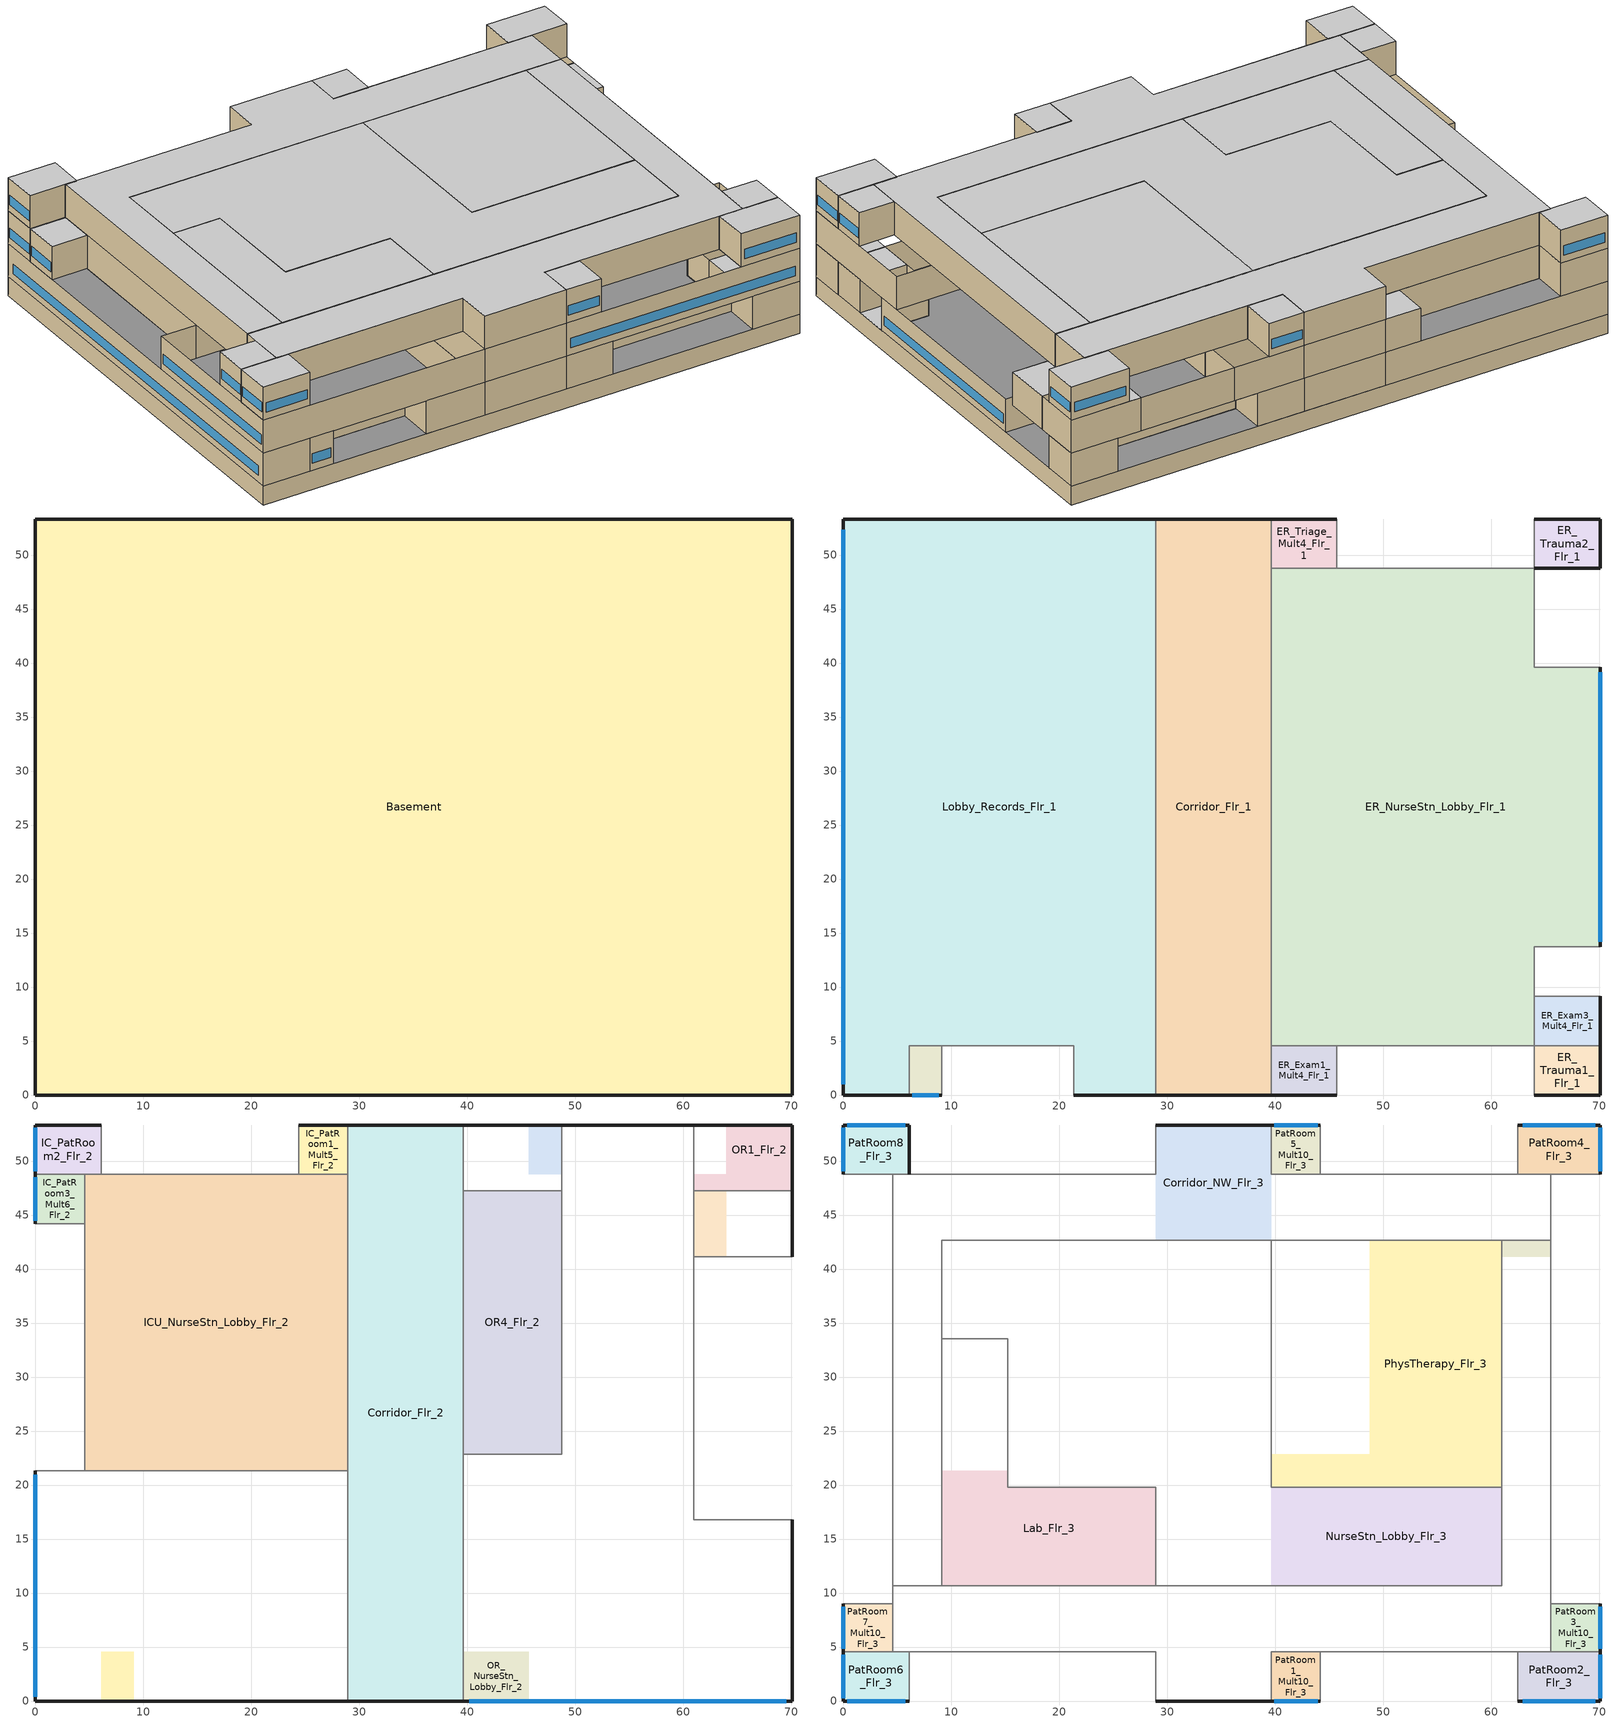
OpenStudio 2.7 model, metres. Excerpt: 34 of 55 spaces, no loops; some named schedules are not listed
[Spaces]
Basement
 floor ground: 70.1,53.34 70.1,0 0,0 0,53.34 z-2.44
 wall ground: 0,53.34 0,0 70.1,0 70.1,53.34 0,53.34 z-2.44:0
 ceiling adiabatic (Typical Interior Wall): 70.1,9.14 70.1,13.72 64.01,13.72 64.01,9.14 z0
Lobby_Records_Flr_1
 floor adiabatic (Typical Interior Wall): 28.96,53.34 28.96,0 21.34,0 21.34,4.57 6.1,4.57 6.1,0 0,0 0,53.34 z0
 wall outside: 28.96,53.34 0,53.34 0,0 6.1,0 / 21.34,0 28.96,0 z0:4.27
 wall to Corridor_Flr_1: 28.96,0 28.96,53.34 z0:4.27
 wall adiabatic (Typical Interior Wall): 9.14,4.57 21.34,4.57 21.34,0 z0:4.27
 wall to Office1_Mult4_Flr_1: 6.1,0 6.1,4.57 9.14,4.57 z0:4.27
 window: 0,52.34 0,1 z0.91:2.14
 ceiling adiabatic (Typical Interior Wall): 4.57,44.2 4.57,48.77 0,48.77 0,44.2 z4.27
Office1_Mult4_Flr_1
 floor adiabatic (Typical Interior Wall): 9.14,4.57 9.14,0 6.1,0 6.1,4.57 z0
 wall outside: 6.1,0 9.14,0 z0:4.27
 wall adiabatic (Typical Interior Wall): 9.14,0 9.14,4.57 z0:4.27
 window: 6.41,0 8.84,0 z0.91:2.14
 ceiling adiabatic (Typical Interior Wall): 9.14,0 9.14,4.57 6.1,4.57 6.1,0 z4.27
Corridor_Flr_1
 floor adiabatic (Typical Interior Wall): 39.62,53.34 39.62,0 28.96,0 28.96,53.34 z0
 wall outside: 28.96,0 39.62,0 / 39.62,53.34 28.96,53.34 z0:4.27
 wall to ER_Triage_Mult4_Flr_1: 39.62,48.77 39.62,53.34 z0:4.27
 wall to ER_NurseStn_Lobby_Flr_1: 39.62,4.57 39.62,48.77 z0:4.27
 wall to ER_Exam1_Mult4_Flr_1: 39.62,0 39.62,4.57 z0:4.27
ER_Exam1_Mult4_Flr_1
 floor adiabatic (Typical Interior Wall): 45.72,4.57 45.72,0 39.62,0 39.62,4.57 z0
 wall outside: 39.62,0 45.72,0 z0:4.27
 wall to ER_NurseStn_Lobby_Flr_1: 45.72,4.57 39.62,4.57 z0:4.27
 wall adiabatic (Typical Interior Wall): 45.72,0 45.72,4.57 z0:4.27
 ceiling adiabatic (Typical Interior Wall): 45.72,0 45.72,4.57 39.62,4.57 39.62,0 z4.27
ER_Trauma1_Flr_1
 floor adiabatic (Typical Interior Wall): 70.1,4.57 70.1,0 64.01,0 64.01,4.57 z0
 wall outside: 64.01,0 70.1,0 70.1,4.57 z0:4.27
 wall adiabatic (Typical Interior Wall): 64.01,4.57 64.01,0 z0:4.27
 wall to ER_Exam3_Mult4_Flr_1: 70.1,4.57 64.01,4.57 z0:4.27
 ceiling adiabatic (Typical Interior Wall): 70.1,0 70.1,4.57 64.01,4.57 64.01,0 z4.27
ER_NurseStn_Lobby_Flr_1
 floor adiabatic (Typical Interior Wall): 64.01,48.77 64.01,39.62 70.1,39.62 70.1,13.72 64.01,13.72 64.01,4.57 39.62,4.57 39.62,48.77 z0
 wall outside: 70.1,13.72 70.1,39.62 z0:4.27
 wall adiabatic (Typical Interior Wall): 64.01,9.14 64.01,13.72 70.1,13.72 / 45.72,4.57 64.01,4.57 / 70.1,39.62 64.01,39.62 64.01,48.77 45.72,48.77 z0:4.27
 wall to ER_Exam3_Mult4_Flr_1: 64.01,4.57 64.01,9.14 z0:4.27
 wall to ER_Triage_Mult4_Flr_1: 45.72,48.77 39.62,48.77 z0:4.27
 window: 70.1,14.2 70.1,39.14 z0.91:2.14
 ceiling adiabatic (Typical Interior Wall): 60.96,41.15 64.01,41.15 64.01,47.24 60.96,47.24 z4.27
ER_Exam3_Mult4_Flr_1
 floor adiabatic (Typical Interior Wall): 70.1,9.14 70.1,4.57 64.01,4.57 64.01,9.14 z0
 wall outside: 70.1,4.57 70.1,9.14 z0:4.27
 wall adiabatic (Typical Interior Wall): 70.1,9.14 64.01,9.14 z0:4.27
 ceiling adiabatic (Typical Interior Wall): 70.1,4.57 70.1,9.14 64.01,9.14 64.01,4.57 z4.27
ER_Triage_Mult4_Flr_1
 floor adiabatic (Typical Interior Wall): 45.72,53.34 45.72,48.77 39.62,48.77 39.62,53.34 z0
 wall outside: 45.72,53.34 39.62,53.34 z0:4.27
 wall adiabatic (Typical Interior Wall): 45.72,48.77 45.72,53.34 z0:4.27
 ceiling adiabatic (Typical Interior Wall): 45.72,48.77 45.72,53.34 39.62,53.34 39.62,48.77 z4.27
ER_Trauma2_Flr_1
 floor adiabatic (Typical Interior Wall): 70.1,53.34 70.1,48.77 64.01,48.77 64.01,53.34 z0
 wall outside: 64.01,48.77 70.1,48.77 70.1,53.34 64.01,53.34 z0:4.27
 wall adiabatic (Typical Interior Wall): 64.01,53.34 64.01,48.77 z0:4.27
 ceiling adiabatic (Typical Interior Wall): 70.1,48.77 70.1,53.34 64.01,53.34 64.01,48.77 z4.27
ICU_Flr_2
 floor adiabatic (Typical Interior Wall): 9.14,4.57 9.14,0 6.1,0 6.1,4.57 z4.27
 wall outside: 0,21.34 0,0 28.96,0 z4.27:8.53
 wall adiabatic (Typical Interior Wall): 4.57,21.34 0,21.34 z4.27:8.53
 wall to ICU_NurseStn_Lobby_Flr_2: 28.96,21.34 4.57,21.34 z4.27:8.53
 wall to Corridor_Flr_2: 28.96,0 28.96,21.34 z4.27:8.53
 window: 0,20.94 0,0.4 z5.18:6.4
 ceiling adiabatic (Typical Interior Wall): 6.1,0 6.1,4.57 0,4.57 0,0 z8.53
Corridor_Flr_2
 floor to Corridor_Flr_1: 39.62,53.34 39.62,0 28.96,0 28.96,53.34 z4.27
 wall outside: 39.62,53.34 28.96,53.34 / 28.96,0 39.62,0 z4.27:8.53
 wall to IC_PatRoom1_Mult5_Flr_2: 28.96,53.34 28.96,48.77 z4.27:8.53
 wall to OR3_Flr_2: 39.62,47.24 39.62,53.34 z4.27:8.53
 wall to OR4_Flr_2: 39.62,22.86 39.62,47.24 z4.27:8.53
 wall to OR_NurseStn_Lobby_Flr_2: 39.62,0 39.62,22.86 z4.27:8.53
 wall to ICU_NurseStn_Lobby_Flr_2: 28.96,48.77 28.96,21.34 z4.27:8.53
 ceiling adiabatic (Typical Interior Wall): 39.62,10.67 39.62,42.67 28.96,42.67 28.96,10.67 z8.53
OR_NurseStn_Lobby_Flr_2
 floor adiabatic (Typical Interior Wall): 45.72,4.57 45.72,0 39.62,0 39.62,4.57 z4.27
 wall outside: 39.62,0 70.1,0 70.1,16.76 / 60.96,53.34 48.77,53.34 z4.27:8.53
 wall to OR4_Flr_2: 48.77,47.24 48.77,22.86 39.62,22.86 z4.27:8.53
 wall to OR3_Flr_2: 48.77,53.34 48.77,47.24 z4.27:8.53
 wall to OR1_Flr_2: 60.96,47.24 60.96,53.34 z4.27:8.53
 wall to OR2_Mult5_Flr_2: 60.96,41.15 60.96,47.24 z4.27:8.53
 wall adiabatic (Typical Interior Wall): 70.1,16.76 60.96,16.76 60.96,41.15 z4.27:8.53
 window: 40.2,0 69.53,0 z5.18:6.4
 ceiling adiabatic (Typical Interior Wall): 70.1,0 70.1,4.57 62.48,4.57 62.48,0 z8.53
ICU_NurseStn_Lobby_Flr_2
 floor adiabatic (Typical Interior Wall): 28.96,48.77 28.96,21.34 4.57,21.34 4.57,48.77 z4.27
 wall adiabatic (Typical Interior Wall): 4.57,44.2 4.57,21.34 / 24.38,48.77 6.1,48.77 z4.27:8.53
 wall to IC_PatRoom3_Mult6_Flr_2: 4.57,48.77 4.57,44.2 z4.27:8.53
 wall to IC_PatRoom2_Flr_2: 6.1,48.77 4.57,48.77 z4.27:8.53
 wall to IC_PatRoom1_Mult5_Flr_2: 28.96,48.77 24.38,48.77 z4.27:8.53
 ceiling adiabatic (Typical Interior Wall): 28.96,21.34 28.96,42.67 9.14,42.67 9.14,33.53 15.24,33.53 15.24,21.34 z8.53
OR4_Flr_2
 floor adiabatic (Typical Interior Wall): 48.77,47.24 48.77,22.86 39.62,22.86 39.62,47.24 z4.27
 wall to OR3_Flr_2: 48.77,47.24 39.62,47.24 z4.27:8.53
 ceiling adiabatic (Typical Interior Wall): 48.77,42.67 48.77,47.24 39.62,47.24 39.62,42.67 z8.53
OR2_Mult5_Flr_2
 floor adiabatic (Typical Interior Wall): 64.01,47.24 64.01,41.15 60.96,41.15 60.96,47.24 z4.27
 wall outside: 70.1,41.15 70.1,47.24 z4.27:8.53
 wall to OR1_Flr_2: 70.1,47.24 60.96,47.24 z4.27:8.53
 wall adiabatic (Typical Interior Wall): 60.96,41.15 70.1,41.15 z4.27:8.53
 ceiling adiabatic (Typical Interior Wall): 70.1,41.15 70.1,47.24 65.53,47.24 65.53,41.15 z8.53
IC_PatRoom3_Mult6_Flr_2
 floor adiabatic (Typical Interior Wall): 4.57,48.77 4.57,44.2 0,44.2 0,48.77 z4.27
 wall outside: 0,48.77 0,44.2 z4.27:8.53
 wall to IC_PatRoom2_Flr_2: 4.57,48.77 0,48.77 z4.27:8.53
 wall adiabatic (Typical Interior Wall): 0,44.2 4.57,44.2 z4.27:8.53
 window: 0,48.49 0,44.47 z5.18:6.4
 ceiling adiabatic (Typical Interior Wall): 4.57,44.2 4.57,48.77 0,48.77 0,44.2 z8.53
OR3_Flr_2
 floor adiabatic (Typical Interior Wall): 45.72,53.34 48.77,53.34 48.77,48.77 45.72,48.77 z4.27
 wall outside: 48.77,53.34 39.62,53.34 z4.27:8.53
 ceiling adiabatic (Typical Interior Wall): 48.77,47.24 48.77,48.77 39.62,48.77 39.62,47.24 z8.53
OR1_Flr_2
 floor adiabatic (Typical Interior Wall): 64.01,53.34 70.1,53.34 70.1,48.77 64.01,48.77 z4.27; 70.1,48.77 70.1,47.24 64.01,47.24 64.01,48.77 z4.27; 64.01,48.77 64.01,47.24 60.96,47.24 60.96,48.77 z4.27
 wall outside: 70.1,47.24 70.1,53.34 60.96,53.34 z4.27:8.53
 ceiling adiabatic (Typical Interior Wall): 62.48,48.77 62.48,53.34 60.96,53.34 60.96,48.77 z8.53
IC_PatRoom2_Flr_2
 floor adiabatic (Typical Interior Wall): 6.1,53.34 6.1,48.77 0,48.77 0,53.34 z4.27
 wall outside: 6.1,53.34 0,53.34 0,48.77 z4.27:8.53
 wall adiabatic (Typical Interior Wall): 6.1,48.77 6.1,53.34 z4.27:8.53
 window: 0,53.07 0,49.04 z5.18:6.4
IC_PatRoom1_Mult5_Flr_2
 floor adiabatic (Typical Interior Wall): 28.96,53.34 28.96,48.77 24.38,48.77 24.38,53.34 z4.27
 wall outside: 28.96,53.34 24.38,53.34 z4.27:8.53
 wall adiabatic (Typical Interior Wall): 24.38,53.34 24.38,48.77 z4.27:8.53
 ceiling adiabatic (Typical Interior Wall): 28.96,48.77 28.96,53.34 24.38,53.34 24.38,48.77 z8.53
PatRoom6_Flr_3
 floor adiabatic (Typical Interior Wall): 6.1,4.57 6.1,0 0,0 0,4.57 z8.53
 wall outside: 0,4.57 0,0 6.1,0 z8.53:12.8
 wall to PatRoom7_Mult10_Flr_3: 4.57,4.57 0,4.57 z8.53:12.8
 wall to Corridor_SE_Flr_3: 6.1,4.57 4.57,4.57 z8.53:12.8
 wall adiabatic (Typical Interior Wall): 6.1,0 6.1,4.57 z8.53:12.8
 window: 0.37,0 5.73,0 / 0,4.3 0,0.27 z9.45:10.67
 ceiling to PatRoom6_Flr_4: 6.1,0 6.1,4.57 0,4.57 0,0 z12.8
Corridor_SE_Flr_3
 floor adiabatic (Typical Interior Wall): 65.53,42.67 65.53,41.15 60.96,41.15 60.96,42.67 z8.53
 wall outside: 28.96,0 39.62,0 z8.53:12.8
 wall to PatRoom1_Mult10_Flr_3: 39.62,0 39.62,4.57 44.2,4.57 z8.53:12.8
 wall adiabatic (Typical Interior Wall): 6.1,4.57 28.96,4.57 28.96,0 / 4.57,10.67 4.57,8.99 / 65.53,8.99 65.53,42.67 / 44.2,4.57 62.48,4.57 z8.53:12.8
 wall to PatRoom7_Mult10_Flr_3: 4.57,8.99 4.57,4.57 z8.53:12.8
 wall to Corridor_NW_Flr_3: 9.14,10.67 4.57,10.67 / 65.53,42.67 60.96,42.67 z8.53:12.8
 wall to Lab_Flr_3: 28.96,10.67 9.14,10.67 z8.53:12.8
 wall to NurseStn_Lobby_Flr_3: 60.96,19.81 60.96,10.67 28.96,10.67 z8.53:12.8
 wall to PhysTherapy_Flr_3: 60.96,42.67 60.96,19.81 z8.53:12.8
 wall to PatRoom3_Mult10_Flr_3: 65.53,4.57 65.53,8.99 z8.53:12.8
 wall to PatRoom2_Flr_3: 62.48,4.57 65.53,4.57 z8.53:12.8
 ceiling to Corridor_SE_Flr_4: 39.62,0 39.62,4.57 65.53,4.57 65.53,42.67 60.96,42.67 60.96,10.67 4.57,10.67 4.57,4.57 28.96,4.57 28.96,0 z12.8
PatRoom1_Mult10_Flr_3
 floor adiabatic (Typical Interior Wall): 44.2,4.57 44.2,0 39.62,0 39.62,4.57 z8.53
 wall outside: 39.62,0 44.2,0 z8.53:12.8
 wall adiabatic (Typical Interior Wall): 44.2,0 44.2,4.57 z8.53:12.8
 window: 39.9,0 43.92,0 z9.45:10.67
 ceiling to PatRoom1_Mult10_Flr_4: 44.2,0 44.2,4.57 39.62,4.57 39.62,0 z12.8
PatRoom2_Flr_3
 floor adiabatic (Typical Interior Wall): 70.1,4.57 70.1,0 62.48,0 62.48,4.57 z8.53
 wall outside: 62.48,0 70.1,0 70.1,4.57 z8.53:12.8
 wall adiabatic (Typical Interior Wall): 62.48,4.57 62.48,0 z8.53:12.8
 wall to PatRoom3_Mult10_Flr_3: 70.1,4.57 65.53,4.57 z8.53:12.8
 window: 62.94,0 69.65,0 / 70.1,0.27 70.1,4.3 z9.45:10.67
 ceiling to PatRoom2_Flr_4: 70.1,0 70.1,4.57 62.48,4.57 62.48,0 z12.8
PatRoom7_Mult10_Flr_3
 floor adiabatic (Typical Interior Wall): 4.57,8.99 4.57,4.57 0,4.57 0,8.99 z8.53
 wall outside: 0,8.99 0,4.57 z8.53:12.8
 wall adiabatic (Typical Interior Wall): 4.57,8.99 0,8.99 z8.53:12.8
 window: 0,8.73 0,4.84 z9.45:10.67
 ceiling to PatRoom7_Mult10_Flr_4: 4.57,4.57 4.57,8.99 0,8.99 0,4.57 z12.8
PatRoom3_Mult10_Flr_3
 floor adiabatic (Typical Interior Wall): 70.1,8.99 70.1,4.57 65.53,4.57 65.53,8.99 z8.53
 wall outside: 70.1,4.57 70.1,8.99 z8.53:12.8
 wall adiabatic (Typical Interior Wall): 70.1,8.99 65.53,8.99 z8.53:12.8
 window: 70.1,4.84 70.1,8.73 z9.45:10.67
 ceiling to PatRoom3_Mult10_Flr_4: 70.1,4.57 70.1,8.99 65.53,8.99 65.53,4.57 z12.8
Corridor_NW_Flr_3
 floor adiabatic (Typical Interior Wall): 39.62,53.34 39.62,42.67 28.96,42.67 28.96,53.34 z8.53
 wall outside: 39.62,53.34 28.96,53.34 z8.53:12.8
 wall to PatRoom8_Flr_3: 6.1,48.77 4.57,48.77 z8.53:12.8
 wall adiabatic (Typical Interior Wall): 28.96,53.34 28.96,48.77 6.1,48.77 / 62.48,48.77 44.2,48.77 / 65.53,42.67 65.53,48.77 / 4.57,48.77 4.57,10.67 z8.53:12.8
 wall to PatRoom5_Mult10_Flr_3: 44.2,48.77 39.62,48.77 39.62,53.34 z8.53:12.8
 wall to PatRoom4_Flr_3: 65.53,48.77 62.48,48.77 z8.53:12.8
 wall to PhysTherapy_Flr_3: 39.62,42.67 60.96,42.67 z8.53:12.8
 wall to NurseStn_Lobby_Flr_3: 9.14,33.53 9.14,33.58 9.14,42.67 39.62,42.67 z8.53:12.8
 wall to Lab_Flr_3: 9.14,10.67 9.14,33.53 z8.53:12.8
 ceiling to Corridor_NW_Flr_4: 9.14,10.67 9.14,42.67 65.53,42.67 65.53,48.77 39.62,48.77 39.62,53.34 28.96,53.34 28.96,48.77 4.57,48.77 4.57,10.67 z12.8
Lab_Flr_3
 floor adiabatic (Typical Interior Wall): 15.24,21.34 15.24,19.81 28.96,19.81 28.96,10.67 9.14,10.67 9.14,21.34 z8.53
 wall to NurseStn_Lobby_Flr_3: 28.96,10.67 28.96,19.81 15.24,19.81 15.24,33.53 9.14,33.53 z8.53:12.8
 ceiling to Lab_Flr_4: 28.96,10.67 28.96,19.81 15.24,19.81 15.24,33.53 9.14,33.53 9.14,10.67 z12.8
NurseStn_Lobby_Flr_3
 floor adiabatic (Typical Interior Wall): 60.96,19.81 60.96,10.67 39.62,10.67 39.62,19.81 z8.53
 wall to PhysTherapy_Flr_3: 60.96,19.81 39.62,19.81 39.62,42.67 z8.53:12.8
 ceiling to NurseStn_Lobby_Flr_4: 60.96,10.67 60.96,19.81 39.62,19.81 39.62,42.67 9.14,42.67 9.14,33.53 15.24,33.53 15.24,19.81 28.96,19.81 28.96,10.67 z12.8
PhysTherapy_Flr_3
 floor adiabatic (Typical Interior Wall): 60.96,42.67 60.96,19.81 39.62,19.81 39.62,22.86 48.77,22.86 48.77,42.67 z8.53
 ceiling to Radiology_Flr_4: 60.96,19.81 60.96,42.67 39.62,42.67 39.62,19.81 z12.8
PatRoom8_Flr_3
 floor to IC_PatRoom2_Flr_2: 6.1,53.34 6.1,48.77 0,48.77 0,53.34 z8.53
 wall outside: 6.1,48.77 6.1,53.34 0,53.34 0,48.77 z8.53:12.8
 wall adiabatic (Typical Interior Wall): 0,48.77 4.57,48.77 z8.53:12.8
 window: 5.73,53.34 0.37,53.34 / 0,53.07 0,49.04 z9.45:10.67
 ceiling to PatRoom8_Flr_4: 6.1,48.77 6.1,53.34 0,53.34 0,48.77 z12.8
PatRoom5_Mult10_Flr_3
 floor adiabatic (Typical Interior Wall): 44.2,53.34 44.2,48.77 39.62,48.77 39.62,53.34 z8.53
 wall outside: 44.2,53.34 39.62,53.34 z8.53:12.8
 wall adiabatic (Typical Interior Wall): 44.2,48.77 44.2,53.34 z8.53:12.8
 window: 43.92,53.34 39.9,53.34 z9.45:10.67
 ceiling to PatRoom5_Mult10_Flr_4: 44.2,48.77 44.2,53.34 39.62,53.34 39.62,48.77 z12.8
PatRoom4_Flr_3
 floor adiabatic (Typical Interior Wall): 70.1,53.34 70.1,48.77 62.48,48.77 62.48,53.34 z8.53
 wall outside: 70.1,48.77 70.1,53.34 62.48,53.34 z8.53:12.8
 wall adiabatic (Typical Interior Wall): 65.53,48.77 70.1,48.77 / 62.48,53.34 62.48,48.77 z8.53:12.8
 window: 70.1,49.04 70.1,53.07 / 69.65,53.34 62.94,53.34 z9.45:10.67
 ceiling to PatRoom4_Flr_4: 70.1,48.77 70.1,53.34 62.48,53.34 62.48,48.77 z12.8
[Building]
-Hospital-NECB HDD Method-CAN_QC_Kuujjuaq.AP.719060_CWEC2016.epw created: 2019-03-19 11:17:51 -0600: Default Construction Set=NECB2011 - Hospital - WholeBuilding - NECB HDD Method at hdd = 8550.0; Standards Number of Stories=6; Standards Number of Above Ground Stories=5; Standards Building Type=Hospital
[Site]
Kuujjuaq AP_QC_CAN: Latitude {deg}=58.1; Longitude {deg}=-68.417; Time Zone {hr}=-5; Elevation {m}=39.9
[ClimateZones]
Climate Zone Institution Name 1=ASHRAE; Climate Zone Document Name 1=ANSI/ASHRAE Standard 169; Climate Zone Document Year 1=2006; Climate Zone Institution Name 2=CEC; Climate Zone Document Name 2=California Climate Zone Descriptions; Climate Zone Document Year 2=1995
[Site:WaterMainsTemperature]
Calculation Method=Correlation; Annual Average Outdoor Air Temperature {C}=-3.825; Maximum Difference In Monthly Average Outdoor Air Temperatures {deltaC}=36
[Site:GroundTemperature:BuildingSurface]
19.527, 19.502, 19.536, 19.598, 20.002, 21.64, 22.225, 22.375, 21.449, 20.121, 19.802, 19.633
[SizingPeriod:DesignDay] Barometric Pressure {Pa}=100847; Sky Clearness=0; Rain Indicator=0; Snow Indicator=0; Day of Month=21; Daylight Saving Time Indicator=0; Humidity Indicating Type=Wetbulb; Dry-Bulb Temperature Range Modifier Type=DefaultMultipliers
Name | Maximum Dry-Bulb Temperature {C} | Daily Dry-Bulb Temperature Range {deltaC} | Humidity Indicating Conditions at Maximum Dry-Bulb | Wind Speed {m/s} | Wind Direction {deg} | Month | Day Type | Solar Model Indicator | ASHRAE Taub | ASHRAE Taud
Kuujjuaq AP Ann Htg 99.6% Condns DB | -36.2 | 0 | -36.2 | 2.2 | 220 | 1 | WinterDesignDay | ASHRAEClearSky
Kuujjuaq AP Ann Clg .4% Condns DB=>MWB | 24.1 | 10.3 | 16.2 | 4 | 210 | 7 | SummerDesignDay | ASHRAETau | 0.364 | 2.418
[Material]
Name | Roughness | Thickness {m} | Conductivity {W/m-K} | Density {kg/m3} | Specific Heat {J/kg-K} | Thermal Absorptance | Solar Absorptance | Visible Absorptance
G05 25mm wood | MediumSmooth | 0.0254 | 0.15 | 608 | 1630 | 0.9 | 0.5 | 0.5
100mm Normalweight concrete floor | MediumSmooth | 0.1016 | 2.31 | 2322 | 832
G01 13mm gypsum board | Smooth | 0.0127 | 0.16 | 800 | 1090 | 0.9 | 0.7 | 0.5
4 in. Normalweight Concrete Floor 1 | MediumRough | 0.1016 | 2.31 | 2322 | 832 | 0.9 | 0.7 | 0.7
1IN Stucco 1 | Smooth | 0.0253 | 0.6918 | 1858 | 837 | 0.9 | 0.92 | 0.92
8IN CONCRETE HW RefBldg 1 | Rough | 0.2032 | 1.311 | 2240 | 836.8 | 0.9 | 0.7 | 0.7
1/2IN Gypsum 1 | Smooth | 0.0127 | 0.16 | 784.9 | 830 | 0.9 | 0.4 | 0.4
Metal Roof Surface 1; F08 Metal surface 1 | Smooth | 0.0008 | 45.28 | 7824 | 500 | 0.9 | 0.7 | 0.7
6 in. Normalweight Concrete Floor 1; 6 in. Normalweight Concrete Floor 2 | MediumRough | 0.1524 | 2.31 | 2322 | 832 | 0.9 | 0.7 | 0.7
[Material:NoMass] Roughness=Smooth; Thermal Absorptance=0.9
Name | Thermal Resistance {m2-K/W} | Solar Absorptance | Visible Absorptance
CP02 CARPET PAD | 0.1 | 0.8 | 0.8
Typical Insulation R-13.06 1 | 6.78179 | 0.7 | 0.7
Typical Carpet Pad 1 | 0.21648 | 0.7 | 0.8
Typical Insulation R-10.11 1 | 5.19354 | 0.7 | 0.7
Typical Insulation R-19.63 1 | 7.04224 | 0.7 | 0.7
Typical Carpet Pad 2 | 2.57255 | 0.7 | 0.8
Typical Carpet Pad 3 | 4.69593 | 0.7 | 0.8
Typical Insulation R-0.58 1 | 0.624982 | 0.7 | 0.7
Typical Insulation R-1.15 1 | 0.625 | 0.7 | 0.7
[WindowMaterial:Glazing]
Clear 3mm: Optical Data Type=SpectralAverage; Thickness {m}=0.003; Solar Transmittance at Normal Incidence=0.837; Front Side Solar Reflectance at Normal Incidence=0.075; Back Side Solar Reflectance at Normal Incidence=0; Visible Transmittance at Normal Incidence=0.898; Front Side Visible Reflectance at Normal Incidence=0.081; Back Side Visible Reflectance at Normal Incidence=0; Infrared Transmittance at Normal Incidence=0; Front Side Infrared Hemispherical Emissivity=0.84; Back Side Infrared Hemispherical Emissivity=0.84; Conductivity {W/m-K}=0.9; Dirt Correction Factor for Solar and Visible Transmittance=1; Solar Diffusing=No
[DefaultSurfaceConstructions]
Name | Floor Construction | Wall Construction | Roof Ceiling Construction
Default Surface Constructions 2 | Typical Interior Floor | Typical Interior Wall | Typical Interior Ceiling
NECB2011 - Hospital - WholeBuilding - NECB HDD Method at hdd = 8550.0 | Customized opaque construction Typical Insulated Exterior Mass Floor R-15.63 to conductance of 0.142 | Customized opaque construction Typical Insulated Exterior Mass Wall R-12.5 to conductance of 0.183 | Customized opaque construction Typical Insulated Metal Building Roof R-20.41 to conductance of 0.142
NECB2011 - Hospital - WholeBuilding - NECB HDD Method at hdd = 8550.0 1 | Customized opaque construction Typical Insulated Carpeted 6in Slab Floor to conductance of 0.379 | Customized opaque construction Typical Insulated Carpeted 6in Slab Floor to conductance of 0.21 | Customized opaque construction Typical Insulated Carpeted 6in Slab Floor to conductance of 0.21
[DefaultSubSurfaceConstructions]
Name | Fixed Window Construction | Operable Window Construction | Door Construction | Glass Door Construction | Overhead Door Construction | Skylight Construction | Tubular Daylight Dome Construction | Tubular Daylight Diffuser Construction
Default Sub Surface Constructions 2 | Typical Interior Window | Typical Interior Window | Typical Interior Door
NECB2011 - Hospital - WholeBuilding - NECB HDD Method at hdd = 8550.0 | Customized Fenestration: cond=0.160 tvis=0.220 tsol=0.232 | Customized Fenestration: cond=0.160 tvis=0.220 tsol=0.232 | Customized opaque construction Typical Insulated Metal Door R-1.43 to conductance of 1.6 | Customized Fenestration: cond=0.160 tvis=0.441 tsol=0.279 | Customized opaque construction Typical Overhead Door R-2.0 to conductance of 1.6 | Customized Fenestration: cond=0.160 tvis=0.294 tsol=0.332 | Customized Fenestration: cond=0.160 tvis=0.898 tsol=0.837 | Customized Fenestration: cond=0.160 tvis=0.898 tsol=0.837
[WindowMaterial:Blind]
Window Material Blind 1: Slat Width {m}=0.025; Slat Separation {m}=0.01875; Front Side Slat Beam Solar Reflectance=0.5; Back Side Slat Beam Solar Reflectance=0.5; Front Side Slat Diffuse Solar Reflectance=0.5; Back Side Slat Diffuse Solar Reflectance=0.5; Slat Beam Visible Transmittance=0
[Construction]
Typical Interior Floor: 100mm Normalweight concrete floor, CP02 CARPET PAD
Typical Interior Wall: G01 13mm gypsum board, G01 13mm gypsum board
Typical Interior Ceiling: CP02 CARPET PAD, 100mm Normalweight concrete floor
Typical Interior Window: Clear 3mm
Typical Interior Door; Typical Interior Partition: G05 25mm wood
Customized opaque construction Typical Insulated Exterior Mass Floor R-15.63 to conductance of 0.142: Typical Insulation R-13.06 1, 4 in. Normalweight Concrete Floor 1, Typical Carpet Pad 1
Customized opaque construction Typical Insulated Exterior Mass Wall R-12.5 to conductance of 0.183: 1IN Stucco 1, 8IN CONCRETE HW RefBldg 1, Typical Insulation R-10.11 1, 1/2IN Gypsum 1
Customized opaque construction Typical Insulated Metal Building Roof R-20.41 to conductance of 0.142: Metal Roof Surface 1, Typical Insulation R-19.63 1
Customized opaque construction Typical Insulated Carpeted 6in Slab Floor to conductance of 0.379: 6 in. Normalweight Concrete Floor 1, Typical Carpet Pad 2
Customized opaque construction Typical Insulated Carpeted 6in Slab Floor to conductance of 0.21: 6 in. Normalweight Concrete Floor 2, Typical Carpet Pad 3
Customized Fenestration: cond=0.160 tvis=0.220 tsol=0.232: Customized Fenestration:: cond=0.160 tvis=0.220 tsol=0.232
Customized opaque construction Typical Insulated Metal Door R-1.43 to conductance of 1.6: F08 Metal surface 1, Typical Insulation R-0.58 1
Customized Fenestration: cond=0.160 tvis=0.441 tsol=0.279: Customized Fenestration:: cond=0.160 tvis=0.441 tsol=0.279
Customized opaque construction Typical Overhead Door R-2.0 to conductance of 1.6: Typical Insulation R-1.15 1
Customized Fenestration: cond=0.160 tvis=0.294 tsol=0.332: Customized Fenestration:: cond=0.160 tvis=0.294 tsol=0.332
Customized Fenestration: cond=0.160 tvis=0.898 tsol=0.837: Customized Fenestration:: cond=0.160 tvis=0.898 tsol=0.837
[DefaultConstructionSet]
NECB2011 - Hospital - WholeBuilding - NECB HDD Method at hdd = 8550.0: Default Exterior Surface Constructions=NECB2011 - Hospital - WholeBuilding - NECB HDD Method at hdd = 8550.0; Default Interior Surface Constructions=Default Surface Constructions 2; Default Ground Contact Surface Constructions=NECB2011 - Hospital - WholeBuilding - NECB HDD Method at hdd = 8550.0 1; Default Exterior SubSurface Constructions=NECB2011 - Hospital - WholeBuilding - NECB HDD Method at hdd = 8550.0; Default Interior SubSurface Constructions=Default Sub Surface Constructions 2; Interior Partition Construction=Typical Interior Partition
[WindowMaterial:SimpleGlazingSystem] U-Factor {W/m2-K}=1.6; Solar Heat Gain Coefficient=0.6; Visible Transmittance=0.21
Customized Fenestration:: cond=0.160 tvis=0.220 tsol=0.232; Customized Fenestration:: cond=0.160 tvis=0.441 tsol=0.279; Customized Fenestration:: cond=0.160 tvis=0.294 tsol=0.332; Customized Fenestration:: cond=0.160 tvis=0.898 tsol=0.837
[DesignSpecification:OutdoorAir] Outdoor Air Method=Sum; Outdoor Air Flow per Person {m3/s-person}=0; Outdoor Air Flow Rate {m3/s}=0; Outdoor Air Flow Air Changes per Hour {1/hr}=0
Name | Outdoor Air Flow per Floor Area {m3/s-m2}
Space Function Hospital - emergency Ventilation | 0.003048
Space Function Hospital - nurses' station Ventilation; Space Function Hospital - patient room Ventilation | 0.001524
Space Function Hospital - operating room Ventilation; Space Function Hospital - recovery Ventilation | 0.004572
Space Function Hospital - physical therapy Ventilation | 0.002286
Space Function Hospital corr. >= 2.4m-sch-B Ventilation | 0.000762
Space Function Lab - research Ventilation | 0.0021844
Space Function Office - enclosed Ventilation; Space Function Office - enclosed - occsens Ventilation | 0.0004318
[ThermostatSetpoint:DualSetpoint]
Name | Heating Setpoint Temperature Schedule | Cooling Setpoint Temperature Schedule
Space Function Lab - research Thermostat 4; Space Function Lab - research Thermostat 5; Space Function Office - enclosed Thermostat 4; Space Function Office - enclosed - occsens Thermostat 4 | NECB-A-Thermostat Setpoint-Heating | NECB-A-Thermostat Setpoint-Cooling
Space Function Hospital corr. >= 2.4m-sch-B Thermostat 8; Space Function Hospital corr. >= 2.4m-sch-B Thermostat 9; Space Function Hospital corr. >= 2.4m-sch-B Thermostat 10; Space Function Hospital corr. >= 2.4m-sch-B Thermostat 11 | NECB-B-Thermostat Setpoint-Heating | NECB-B-Thermostat Setpoint-Cooling
Space Function Hospital - emergency Thermostat 6; Space Function Hospital - emergency Thermostat 7; Space Function Hospital - emergency Thermostat 8; Space Function Hospital - nurses' station Thermostat 7; Space Function Hospital - emergency Thermostat 9; Space Function Hospital - emergency Thermostat 10; Space Function Hospital - patient room Thermostat 20; Space Function Hospital - patient room Thermostat 21; Space Function Hospital - operating room Thermostat 5; Space Function Hospital - operating room Thermostat 6; Space Function Hospital - operating room Thermostat 7; Space Function Hospital - patient room Thermostat 22; Space Function Hospital - recovery Thermostat 2; Space Function Hospital - nurses' station Thermostat 8; Space Function Hospital - nurses' station Thermostat 9; Space Function Hospital - operating room Thermostat 8; Space Function Hospital - patient room Thermostat 23; Space Function Hospital - patient room Thermostat 24; Space Function Hospital - patient room Thermostat 25; Space Function Hospital - patient room Thermostat 26; Space Function Hospital - patient room Thermostat 27; Space Function Hospital - patient room Thermostat 28; Space Function Hospital - patient room Thermostat 29; Space Function Hospital - patient room Thermostat 30; Space Function Hospital - nurses' station Thermostat 10 | NECB-H-Thermostat Setpoint-Heating | NECB-H-Thermostat Setpoint-Cooling
Space Function Hospital - physical therapy Thermostat 2 | NECB-C-Thermostat Setpoint-Heating | NECB-C-Thermostat Setpoint-Cooling
[ShadingControl]
Shading Control 1: Shading Type=InteriorBlind; Shading Device Material=Window Material Blind 1
[BuildingStory] Nominal Z Coordinate {m}=0
Name | Nominal Floor to Floor Height {m}
Building Story 1 | 2.4384
Building Story 2; Building Story 3; Building Story 4; Building Story 6 | 4.2672
[Space]
Name | Space Type | Building Story | Thermal Zone
Basement | Space Function Lab - research | Building Story 1 | Sp-Basement Sys-3 Flr-1 Sch-A HPlcmt-north ZN
Lobby_Records_Flr_1 | Space Function Office - enclosed | Building Story 2 | Sp-Lobby_Records_Flr_1 Sys-6 Flr-2 Sch-A HPlcmt-west ZN
Office1_Mult4_Flr_1 | Space Function Office - enclosed - occsens | Building Story 2 | Sp-Office1_Mult4_Flr_1 Sys-6 Flr-2 Sch-A HPlcmt-south ZN
Corridor_Flr_1 | Space Function Hospital corr. >= 2.4m-sch-B | Building Story 2 | Sp-Corridor_Flr_1 Sys-3 Flr-2 Sch-B HPlcmt-north ZN
ER_Exam1_Mult4_Flr_1 | Space Function Hospital - emergency | Building Story 2 | Sp-ER_Exam1_Mult4_Flr_1 Sys-3 Flr-2 Sch-H HPlcmt-south ZN
ER_Trauma1_Flr_1 | Space Function Hospital - emergency | Building Story 2 | Sp-ER_Trauma1_Flr_1 Sys-3 Flr-2 Sch-H HPlcmt-south ZN
ER_NurseStn_Lobby_Flr_1 | Space Function Hospital - nurses' station | Building Story 2 | Sp-ER_NurseStn_Lobby_Flr_1 Sys-3 Flr-2 Sch-H HPlcmt-east ZN
ER_Exam3_Mult4_Flr_1 | Space Function Hospital - emergency | Building Story 2 | Sp-ER_Exam3_Mult4_Flr_1 Sys-3 Flr-2 Sch-H HPlcmt-east ZN
ER_Triage_Mult4_Flr_1 | Space Function Hospital - emergency | Building Story 2 | Sp-ER_Triage_Mult4_Flr_1 Sys-3 Flr-2 Sch-H HPlcmt-north ZN
ER_Trauma2_Flr_1 | Space Function Hospital - emergency | Building Story 2 | Sp-ER_Trauma2_Flr_1 Sys-3 Flr-2 Sch-H HPlcmt-north ZN
ICU_Flr_2 | Space Function Hospital - recovery | Building Story 3 | Sp-ICU_Flr_2 Sys-3 Flr-3 Sch-H HPlcmt-south ZN
Corridor_Flr_2 | Space Function Hospital corr. >= 2.4m-sch-B | Building Story 3 | Sp-Corridor_Flr_2 Sys-3 Flr-3 Sch-B HPlcmt-north ZN
OR_NurseStn_Lobby_Flr_2 | Space Function Hospital - nurses' station | Building Story 3 | Sp-OR_NurseStn_Lobby_Flr_2 Sys-3 Flr-3 Sch-H HPlcmt-south ZN
ICU_NurseStn_Lobby_Flr_2 | Space Function Hospital - nurses' station | Building Story 3 | Sp-ICU_NurseStn_Lobby_Flr_2 Sys-3 Flr-3 Sch-H HPlcmt-core ZN
OR4_Flr_2 | Space Function Hospital - operating room | Building Story 3 | Sp-OR4_Flr_2 Sys-3 Flr-3 Sch-H HPlcmt-core ZN
OR2_Mult5_Flr_2 | Space Function Hospital - operating room | Building Story 3 | Sp-OR2_Mult5_Flr_2 Sys-3 Flr-3 Sch-H HPlcmt-east ZN
IC_PatRoom3_Mult6_Flr_2 | Space Function Hospital - patient room | Building Story 3 | Sp-IC_PatRoom3_Mult6_Flr_2 Sys-3 Flr-3 Sch-H HPlcmt-west ZN
OR3_Flr_2 | Space Function Hospital - operating room | Building Story 3 | Sp-OR3_Flr_2 Sys-3 Flr-3 Sch-H HPlcmt-north ZN
OR1_Flr_2 | Space Function Hospital - operating room | Building Story 3 | Sp-OR1_Flr_2 Sys-3 Flr-3 Sch-H HPlcmt-north ZN
IC_PatRoom2_Flr_2 | Space Function Hospital - patient room | Building Story 3 | Sp-IC_PatRoom2_Flr_2 Sys-3 Flr-3 Sch-H HPlcmt-north ZN
IC_PatRoom1_Mult5_Flr_2 | Space Function Hospital - patient room | Building Story 3 | Sp-IC_PatRoom1_Mult5_Flr_2 Sys-3 Flr-3 Sch-H HPlcmt-north ZN
PatRoom6_Flr_3 | Space Function Hospital - patient room | Building Story 4 | Sp-PatRoom6_Flr_3 Sys-3 Flr-4 Sch-H HPlcmt-south ZN
Corridor_SE_Flr_3 | Space Function Hospital corr. >= 2.4m-sch-B | Building Story 4 | Sp-Corridor_SE_Flr_3 Sys-3 Flr-4 Sch-B HPlcmt-south ZN
PatRoom1_Mult10_Flr_3 | Space Function Hospital - patient room | Building Story 4 | Sp-PatRoom1_Mult10_Flr_3 Sys-3 Flr-4 Sch-H HPlcmt-south ZN
PatRoom2_Flr_3 | Space Function Hospital - patient room | Building Story 4 | Sp-PatRoom2_Flr_3 Sys-3 Flr-4 Sch-H HPlcmt-south ZN
PatRoom7_Mult10_Flr_3 | Space Function Hospital - patient room | Building Story 4 | Sp-PatRoom7_Mult10_Flr_3 Sys-3 Flr-4 Sch-H HPlcmt-west ZN
PatRoom3_Mult10_Flr_3 | Space Function Hospital - patient room | Building Story 4 | Sp-PatRoom3_Mult10_Flr_3 Sys-3 Flr-4 Sch-H HPlcmt-east ZN
Corridor_NW_Flr_3 | Space Function Hospital corr. >= 2.4m-sch-B | Building Story 4 | Sp-Corridor_NW_Flr_3 Sys-3 Flr-4 Sch-B HPlcmt-north ZN
Lab_Flr_3 | Space Function Lab - research | Building Story 4 | Sp-Lab_Flr_3 Sys-3 Flr-4 Sch-A HPlcmt-core ZN
NurseStn_Lobby_Flr_3 | Space Function Hospital - nurses' station | Building Story 4 | Sp-NurseStn_Lobby_Flr_3 Sys-3 Flr-4 Sch-H HPlcmt-core ZN
PhysTherapy_Flr_3 | Space Function Hospital - physical therapy | Building Story 4 | Sp-PhysTherapy_Flr_3 Sys-3 Flr-4 Sch-C HPlcmt-core ZN
PatRoom8_Flr_3 | Space Function Hospital - patient room | Building Story 4 | Sp-PatRoom8_Flr_3 Sys-3 Flr-4 Sch-H HPlcmt-north ZN
PatRoom5_Mult10_Flr_3 | Space Function Hospital - patient room | Building Story 4 | Sp-PatRoom5_Mult10_Flr_3 Sys-3 Flr-4 Sch-H HPlcmt-north ZN
PatRoom4_Flr_3 | Space Function Hospital - patient room | Building Story 4 | Sp-PatRoom4_Flr_3 Sys-3 Flr-4 Sch-H HPlcmt-north ZN
[SpaceType] Standards Building Type=Space Function
Name | Default Schedule Set | Design Specification Outdoor Air Object | Standards Space Type
Space Function Hospital corr. >= 2.4m-sch-B | Space Function Hospital corr. >= 2.4m-sch-B Schedule Set | Space Function Hospital corr. >= 2.4m-sch-B Ventilation | Hospital corr. >= 2.4m-sch-B
Space Function Hospital - emergency | Space Function Hospital - emergency Schedule Set | Space Function Hospital - emergency Ventilation | Hospital - emergency
Space Function Hospital - nurses' station | Space Function Hospital - nurses' station Schedule Set | Space Function Hospital - nurses' station Ventilation | Hospital - nurses' station
Space Function Hospital - patient room | Space Function Hospital - patient room Schedule Set | Space Function Hospital - patient room Ventilation | Hospital - patient room
Space Function Hospital - recovery | Space Function Hospital - recovery Schedule Set | Space Function Hospital - recovery Ventilation | Hospital - recovery
Space Function Lab - research | Space Function Lab - research Schedule Set | Space Function Lab - research Ventilation | Lab - research
Space Function Office - enclosed | Space Function Office - enclosed Schedule Set | Space Function Office - enclosed Ventilation | Office - enclosed
Space Function Hospital - operating room | Space Function Hospital - operating room Schedule Set | Space Function Hospital - operating room Ventilation | Hospital - operating room
Space Function Hospital - physical therapy | Space Function Hospital - physical therapy Schedule Set | Space Function Hospital - physical therapy Ventilation | Hospital - physical therapy
Space Function Office - enclosed - occsens | Space Function Office - enclosed - occsens Schedule Set | Space Function Office - enclosed - occsens Ventilation | Office - enclosed - occsens
[People:Definition] Number of People Calculation Method=People/Area; Fraction Radiant=0.3
Name | People per Space Floor Area {person/m2}
Space Function Hospital - emergency People Definition; Space Function Hospital - nurses' station People Definition; Space Function Hospital - operating room People Definition; Space Function Hospital - patient room People Definition; Space Function Hospital - physical therapy People Definition; Space Function Hospital - recovery People Definition; Space Function Lab - research People Definition; Space Function Office - enclosed People Definition; Space Function Office - enclosed - occsens People Definition | 0.0500522
Space Function Hospital corr. >= 2.4m-sch-B People Definition | 0.0100104
[People] Work Efficiency Schedule=Work Efficiency Schedule; Clothing Insulation Schedule=Clothing Schedule; Air Velocity Schedule=Air Velocity Schedule; Multiplier=1
Name | People Definition | Space or SpaceType
Space Function Hospital - emergency People | Space Function Hospital - emergency People Definition | Space Function Hospital - emergency
Space Function Hospital - nurses' station People | Space Function Hospital - nurses' station People Definition | Space Function Hospital - nurses' station
Space Function Hospital - operating room People | Space Function Hospital - operating room People Definition | Space Function Hospital - operating room
Space Function Hospital - patient room People | Space Function Hospital - patient room People Definition | Space Function Hospital - patient room
Space Function Hospital - physical therapy People | Space Function Hospital - physical therapy People Definition | Space Function Hospital - physical therapy
Space Function Hospital - recovery People | Space Function Hospital - recovery People Definition | Space Function Hospital - recovery
Space Function Hospital corr. >= 2.4m-sch-B People | Space Function Hospital corr. >= 2.4m-sch-B People Definition | Space Function Hospital corr. >= 2.4m-sch-B
Space Function Lab - research People | Space Function Lab - research People Definition | Space Function Lab - research
Space Function Office - enclosed People | Space Function Office - enclosed People Definition | Space Function Office - enclosed
Space Function Office - enclosed - occsens People | Space Function Office - enclosed - occsens People Definition | Space Function Office - enclosed - occsens
[Lights:Definition] Design Level Calculation Method=Watts/Area; Fraction Radiant=0.5; Fraction Visible=0.2
Name | Watts per Space Floor Area {W/m2}
Space Function Hospital - emergency Lights Definition | 24.2998
Space Function Hospital - nurses' station Lights Definition | 9.39992
Space Function Hospital - operating room Lights Definition | 20.2998
Space Function Hospital - patient room Lights Definition | 6.69994
Space Function Hospital - physical therapy Lights Definition | 9.79992
Space Function Hospital - recovery Lights Definition | 12.3999
Space Function Hospital corr. >= 2.4m-sch-B Lights Definition | 9.59992
Space Function Lab - research Lights Definition | 23.5998
Space Function Office - enclosed Lights Definition | 11.8999
Space Function Office - enclosed - occsens Lights Definition | 10.7099
[Lights] Fraction Replaceable=1
Name | Lights Definition | Space or SpaceType
Space Function Hospital - emergency Lights | Space Function Hospital - emergency Lights Definition | Space Function Hospital - emergency
Space Function Hospital - nurses' station Lights | Space Function Hospital - nurses' station Lights Definition | Space Function Hospital - nurses' station
Space Function Hospital - operating room Lights | Space Function Hospital - operating room Lights Definition | Space Function Hospital - operating room
Space Function Hospital - patient room Lights | Space Function Hospital - patient room Lights Definition | Space Function Hospital - patient room
Space Function Hospital - physical therapy Lights | Space Function Hospital - physical therapy Lights Definition | Space Function Hospital - physical therapy
Space Function Hospital - recovery Lights | Space Function Hospital - recovery Lights Definition | Space Function Hospital - recovery
Space Function Hospital corr. >= 2.4m-sch-B Lights | Space Function Hospital corr. >= 2.4m-sch-B Lights Definition | Space Function Hospital corr. >= 2.4m-sch-B
Space Function Lab - research Lights | Space Function Lab - research Lights Definition | Space Function Lab - research
Space Function Office - enclosed Lights | Space Function Office - enclosed Lights Definition | Space Function Office - enclosed
Space Function Office - enclosed - occsens Lights | Space Function Office - enclosed - occsens Lights Definition | Space Function Office - enclosed - occsens
[ElectricEquipment:Definition] Design Level Calculation Method=Watts/Area; Fraction Radiant=0.5
Name | Watts per Space Floor Area {W/m2}
Space Function Hospital - emergency Elec Equip Definition; Space Function Hospital - operating room Elec Equip Definition; Space Function Hospital - patient room Elec Equip Definition; Space Function Hospital - physical therapy Elec Equip Definition; Space Function Hospital - recovery Elec Equip Definition; Space Function Lab - research Elec Equip Definition | 9.99992
Space Function Hospital - nurses' station Elec Equip Definition | 2.49998
Space Function Office - enclosed Elec Equip Definition; Space Function Office - enclosed - occsens Elec Equip Definition | 7.49994
[ElectricEquipment]
Name | Electric Equipment Definition | Space or SpaceType
Space Function Hospital - emergency Elec Equip | Space Function Hospital - emergency Elec Equip Definition | Space Function Hospital - emergency
Space Function Hospital - nurses' station Elec Equip | Space Function Hospital - nurses' station Elec Equip Definition | Space Function Hospital - nurses' station
Space Function Hospital - operating room Elec Equip | Space Function Hospital - operating room Elec Equip Definition | Space Function Hospital - operating room
Space Function Hospital - patient room Elec Equip | Space Function Hospital - patient room Elec Equip Definition | Space Function Hospital - patient room
Space Function Hospital - physical therapy Elec Equip | Space Function Hospital - physical therapy Elec Equip Definition | Space Function Hospital - physical therapy
Space Function Hospital - recovery Elec Equip | Space Function Hospital - recovery Elec Equip Definition | Space Function Hospital - recovery
Space Function Lab - research Elec Equip | Space Function Lab - research Elec Equip Definition | Space Function Lab - research
Space Function Office - enclosed Elec Equip | Space Function Office - enclosed Elec Equip Definition | Space Function Office - enclosed
Space Function Office - enclosed - occsens Elec Equip | Space Function Office - enclosed - occsens Elec Equip Definition | Space Function Office - enclosed - occsens
[DefaultScheduleSet] People Activity Level Schedule=NECB-Activity; Infiltration Schedule=Always On
Name | Number of People Schedule | Lighting Schedule | Electric Equipment Schedule
Space Function Hospital - emergency Schedule Set; Space Function Hospital - nurses' station Schedule Set; Space Function Hospital - operating room Schedule Set; Space Function Hospital - patient room Schedule Set; Space Function Hospital - recovery Schedule Set | NECB-H-Occupancy | NECB-H-Lighting | NECB-H-Electric-Equipment
Space Function Hospital - physical therapy Schedule Set | NECB-C-Occupancy | NECB-C-Lighting | NECB-C-Electric-Equipment
Space Function Hospital corr. >= 2.4m-sch-B Schedule Set | NECB-B-Occupancy | NECB-B-Lighting | NECB-B-Electric-Equipment
Space Function Lab - research Schedule Set; Space Function Office - enclosed Schedule Set; Space Function Office - enclosed - occsens Schedule Set | NECB-A-Occupancy | NECB-A-Lighting | NECB-A-Electric-Equipment
[SpaceInfiltration:DesignFlowRate] Schedule=Always On Discrete; Design Flow Rate Calculation Method=Flow/ExteriorArea; Flow per Exterior Surface Area {m3/s-m2}=0.00025; Constant Term Coefficient=0; Temperature Term Coefficient=0; Velocity Term Coefficient=0.224; Velocity Squared Term Coefficient=0
Name | Space or SpaceType
Corridor_Flr_1 Infiltration | Corridor_Flr_1
Corridor_Flr_2 Infiltration | Corridor_Flr_2
Corridor_NW_Flr_3 Infiltration | Corridor_NW_Flr_3
Corridor_SE_Flr_3 Infiltration | Corridor_SE_Flr_3
ER_Exam1_Mult4_Flr_1 Infiltration | ER_Exam1_Mult4_Flr_1
ER_Exam3_Mult4_Flr_1 Infiltration | ER_Exam3_Mult4_Flr_1
ER_NurseStn_Lobby_Flr_1 Infiltration | ER_NurseStn_Lobby_Flr_1
ER_Trauma1_Flr_1 Infiltration | ER_Trauma1_Flr_1
ER_Trauma2_Flr_1 Infiltration | ER_Trauma2_Flr_1
ER_Triage_Mult4_Flr_1 Infiltration | ER_Triage_Mult4_Flr_1
ICU_Flr_2 Infiltration | ICU_Flr_2
IC_PatRoom1_Mult5_Flr_2 Infiltration | IC_PatRoom1_Mult5_Flr_2
IC_PatRoom2_Flr_2 Infiltration | IC_PatRoom2_Flr_2
IC_PatRoom3_Mult6_Flr_2 Infiltration | IC_PatRoom3_Mult6_Flr_2
Lobby_Records_Flr_1 Infiltration | Lobby_Records_Flr_1
Office1_Mult4_Flr_1 Infiltration | Office1_Mult4_Flr_1
OR1_Flr_2 Infiltration | OR1_Flr_2
OR2_Mult5_Flr_2 Infiltration | OR2_Mult5_Flr_2
OR3_Flr_2 Infiltration | OR3_Flr_2
OR_NurseStn_Lobby_Flr_2 Infiltration | OR_NurseStn_Lobby_Flr_2
PatRoom1_Mult10_Flr_3 Infiltration | PatRoom1_Mult10_Flr_3
PatRoom2_Flr_3 Infiltration | PatRoom2_Flr_3
PatRoom3_Mult10_Flr_3 Infiltration | PatRoom3_Mult10_Flr_3
PatRoom4_Flr_3 Infiltration | PatRoom4_Flr_3
PatRoom5_Mult10_Flr_3 Infiltration | PatRoom5_Mult10_Flr_3
PatRoom6_Flr_3 Infiltration | PatRoom6_Flr_3
PatRoom7_Mult10_Flr_3 Infiltration | PatRoom7_Mult10_Flr_3
PatRoom8_Flr_3 Infiltration | PatRoom8_Flr_3
[ThermalZone] Use Ideal Air Loads=No
Name | Thermostat | Multiplier
Sp-Basement Sys-3 Flr-1 Sch-A HPlcmt-north ZN | Space Function Lab - research Thermostat 4
Sp-Corridor_Flr_1 Sys-3 Flr-2 Sch-B HPlcmt-north ZN | Space Function Hospital corr. >= 2.4m-sch-B Thermostat 8
Sp-ER_Trauma2_Flr_1 Sys-3 Flr-2 Sch-H HPlcmt-north ZN | Space Function Hospital - emergency Thermostat 6
Sp-ER_Triage_Mult4_Flr_1 Sys-3 Flr-2 Sch-H HPlcmt-north ZN | Space Function Hospital - emergency Thermostat 7 | 4
Sp-ER_Exam3_Mult4_Flr_1 Sys-3 Flr-2 Sch-H HPlcmt-east ZN | Space Function Hospital - emergency Thermostat 8 | 4
Sp-ER_NurseStn_Lobby_Flr_1 Sys-3 Flr-2 Sch-H HPlcmt-east ZN | Space Function Hospital - nurses' station Thermostat 7
Sp-ER_Exam1_Mult4_Flr_1 Sys-3 Flr-2 Sch-H HPlcmt-south ZN | Space Function Hospital - emergency Thermostat 9 | 4
Sp-ER_Trauma1_Flr_1 Sys-3 Flr-2 Sch-H HPlcmt-south ZN | Space Function Hospital - emergency Thermostat 10
Sp-Corridor_Flr_2 Sys-3 Flr-3 Sch-B HPlcmt-north ZN | Space Function Hospital corr. >= 2.4m-sch-B Thermostat 9
Sp-IC_PatRoom1_Mult5_Flr_2 Sys-3 Flr-3 Sch-H HPlcmt-north ZN | Space Function Hospital - patient room Thermostat 20 | 5
Sp-IC_PatRoom2_Flr_2 Sys-3 Flr-3 Sch-H HPlcmt-north ZN | Space Function Hospital - patient room Thermostat 21
Sp-OR1_Flr_2 Sys-3 Flr-3 Sch-H HPlcmt-north ZN | Space Function Hospital - operating room Thermostat 5
Sp-OR3_Flr_2 Sys-3 Flr-3 Sch-H HPlcmt-north ZN | Space Function Hospital - operating room Thermostat 6
Sp-OR2_Mult5_Flr_2 Sys-3 Flr-3 Sch-H HPlcmt-east ZN | Space Function Hospital - operating room Thermostat 7 | 5
Sp-IC_PatRoom3_Mult6_Flr_2 Sys-3 Flr-3 Sch-H HPlcmt-west ZN | Space Function Hospital - patient room Thermostat 22 | 6
Sp-ICU_Flr_2 Sys-3 Flr-3 Sch-H HPlcmt-south ZN | Space Function Hospital - recovery Thermostat 2
Sp-OR_NurseStn_Lobby_Flr_2 Sys-3 Flr-3 Sch-H HPlcmt-south ZN | Space Function Hospital - nurses' station Thermostat 8
Sp-ICU_NurseStn_Lobby_Flr_2 Sys-3 Flr-3 Sch-H HPlcmt-core ZN | Space Function Hospital - nurses' station Thermostat 9
Sp-OR4_Flr_2 Sys-3 Flr-3 Sch-H HPlcmt-core ZN | Space Function Hospital - operating room Thermostat 8
Sp-Lab_Flr_3 Sys-3 Flr-4 Sch-A HPlcmt-core ZN | Space Function Lab - research Thermostat 5
Sp-Corridor_NW_Flr_3 Sys-3 Flr-4 Sch-B HPlcmt-north ZN | Space Function Hospital corr. >= 2.4m-sch-B Thermostat 10
Sp-Corridor_SE_Flr_3 Sys-3 Flr-4 Sch-B HPlcmt-south ZN | Space Function Hospital corr. >= 2.4m-sch-B Thermostat 11
Sp-PatRoom4_Flr_3 Sys-3 Flr-4 Sch-H HPlcmt-north ZN | Space Function Hospital - patient room Thermostat 23
Sp-PatRoom5_Mult10_Flr_3 Sys-3 Flr-4 Sch-H HPlcmt-north ZN | Space Function Hospital - patient room Thermostat 24 | 10
Sp-PatRoom8_Flr_3 Sys-3 Flr-4 Sch-H HPlcmt-north ZN | Space Function Hospital - patient room Thermostat 25
Sp-PatRoom3_Mult10_Flr_3 Sys-3 Flr-4 Sch-H HPlcmt-east ZN | Space Function Hospital - patient room Thermostat 26 | 10
Sp-PatRoom7_Mult10_Flr_3 Sys-3 Flr-4 Sch-H HPlcmt-west ZN | Space Function Hospital - patient room Thermostat 27 | 10
Sp-PatRoom1_Mult10_Flr_3 Sys-3 Flr-4 Sch-H HPlcmt-south ZN | Space Function Hospital - patient room Thermostat 28 | 10
Sp-PatRoom2_Flr_3 Sys-3 Flr-4 Sch-H HPlcmt-south ZN | Space Function Hospital - patient room Thermostat 29
Sp-PatRoom6_Flr_3 Sys-3 Flr-4 Sch-H HPlcmt-south ZN | Space Function Hospital - patient room Thermostat 30
Sp-NurseStn_Lobby_Flr_3 Sys-3 Flr-4 Sch-H HPlcmt-core ZN | Space Function Hospital - nurses' station Thermostat 10
Sp-PhysTherapy_Flr_3 Sys-3 Flr-4 Sch-C HPlcmt-core ZN | Space Function Hospital - physical therapy Thermostat 2
Sp-Lobby_Records_Flr_1 Sys-6 Flr-2 Sch-A HPlcmt-west ZN | Space Function Office - enclosed Thermostat 4
Sp-Office1_Mult4_Flr_1 Sys-6 Flr-2 Sch-A HPlcmt-south ZN | Space Function Office - enclosed - occsens Thermostat 4 | 5
[Schedule:Ruleset]
NECB-Activity: Default Day Schedule=NECB-Activity Default; Summer Design Day Schedule=NECB-Activity Summer Design Day; Winter Design Day Schedule=NECB-Activity Winter Design Day
Always On: Default Day Schedule=Always On Default
NECB-B-Thermostat Setpoint-Heating: Default Day Schedule=NECB-B-Thermostat Setpoint-Heating Default
NECB-B-Thermostat Setpoint-Cooling: Default Day Schedule=NECB-B-Thermostat Setpoint-Cooling Default
NECB-H-Thermostat Setpoint-Heating: Default Day Schedule=NECB-H-Thermostat Setpoint-Heating Default
NECB-H-Thermostat Setpoint-Cooling: Default Day Schedule=NECB-H-Thermostat Setpoint-Cooling Default
NECB-C-Thermostat Setpoint-Heating: Default Day Schedule=NECB-C-Thermostat Setpoint-Heating Default
NECB-C-Thermostat Setpoint-Cooling: Default Day Schedule=NECB-C-Thermostat Setpoint-Cooling Default
NECB-A-Occupancy: Default Day Schedule=NECB-A-Occupancy Default
NECB-A-Lighting: Default Day Schedule=NECB-A-Lighting Default
NECB-A-Electric-Equipment: Default Day Schedule=NECB-A-Electric-Equipment Default
NECB-A-Thermostat Setpoint-Heating: Default Day Schedule=NECB-A-Thermostat Setpoint-Heating Default
NECB-A-Thermostat Setpoint-Cooling: Default Day Schedule=NECB-A-Thermostat Setpoint-Cooling Default
[Schedule:Constant]
Always On Discrete: Value=1
